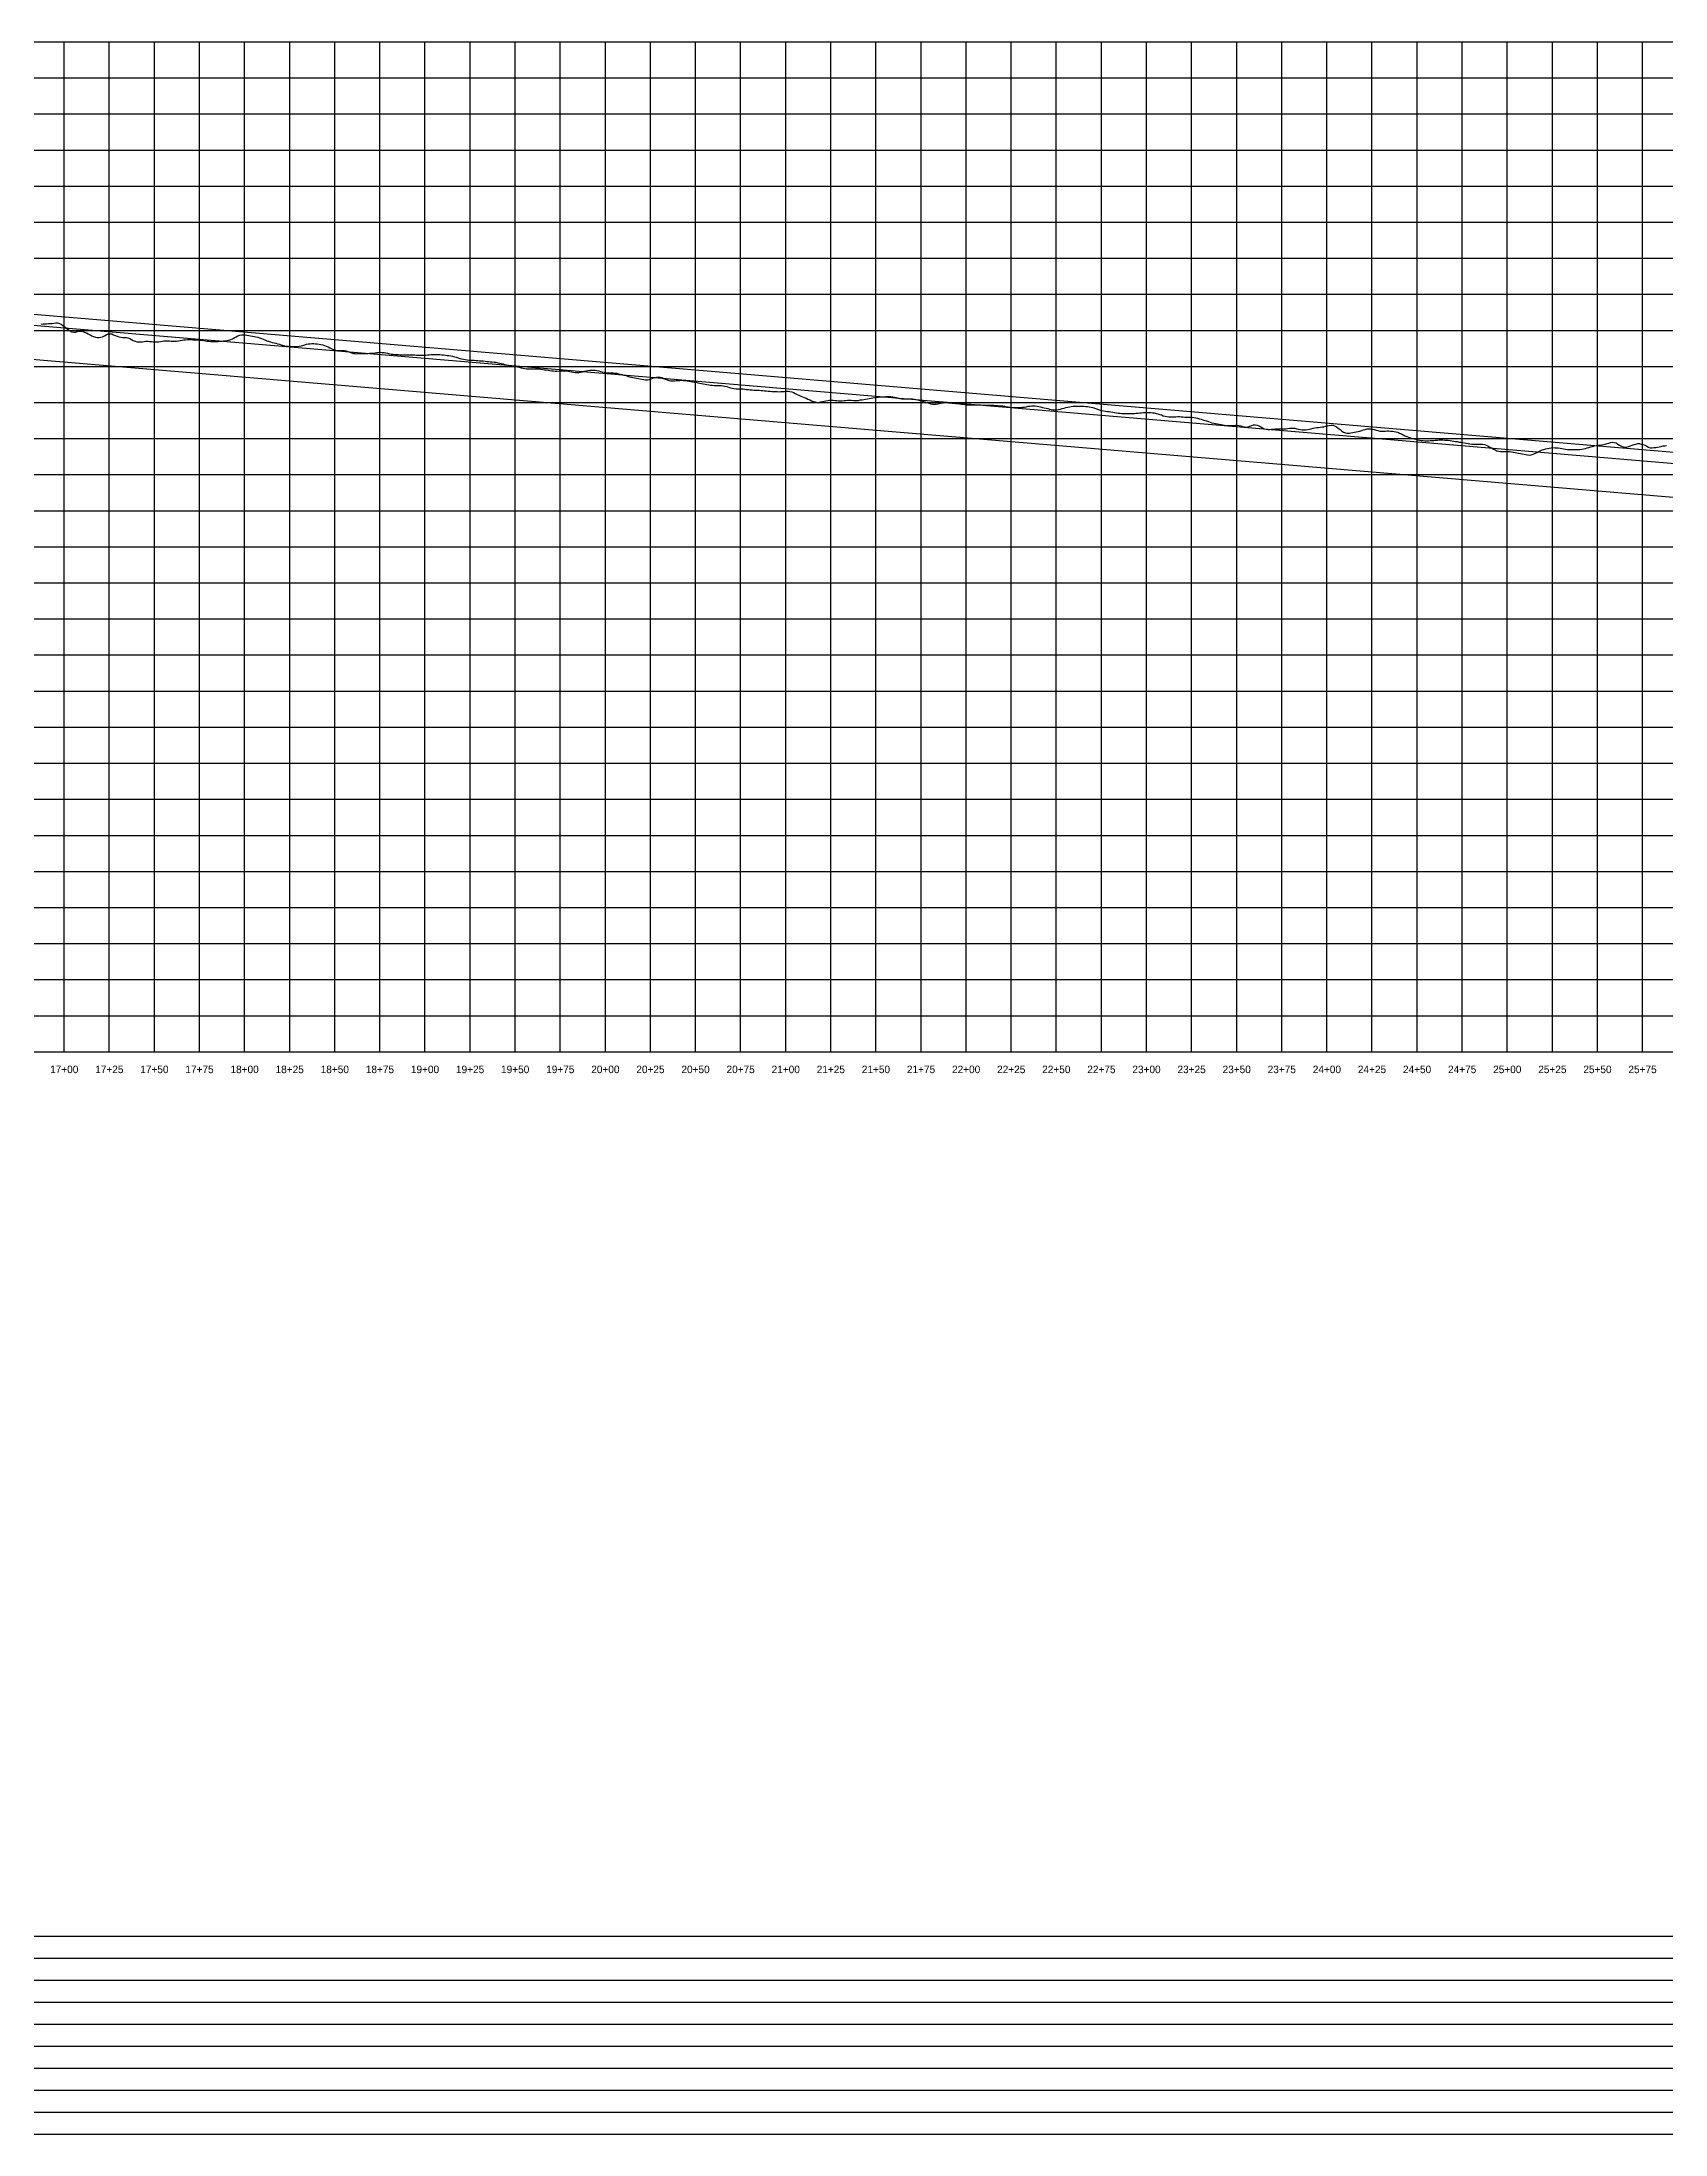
# Model space of a CAD drawing. Extents: x -64 to 6906, y -140 to 1027.
# Drawn here: x 1688 to 2588, y -140 to 1020 of the extents above; entities that cross this region are included whole.
import ezdxf
from ezdxf.enums import TextEntityAlignment as Align

# ---------------------------------------------------------------- set-up
doc = ezdxf.new("R2010")
doc.units = 0
for name, color, linetype in [('Annotation_Table', 254, 'Continuous'), ('Crown', 7, 'Continuous'), ('Grid', 254, 'Continuous'), ('Grid_Text', 7, 'Continuous'), ('Ground_Elevation', 3, 'Continuous'), ('Hydraulic_Grade', 5, 'Continuous'), ('Invert', 7, 'Continuous')]:
    doc.layers.add(name, color=color, linetype=linetype)

msp = doc.modelspace()

# ---------------------------------------------------------------- linework, layer by layer
at = {"layer": 'Annotation_Table', "color": 254}
for points in [[(-25, -30.5), (6874.9, -30.5)], [(-25, -42.7), (6874.9, -42.7)], [(-25, -54.9), (6874.9, -54.9)], [(-25, -67.1), (6874.9, -67.1)], [(-25, -79.2), (6874.9, -79.2)], [(-25, -91.4), (6874.9, -91.4)], [(-25, -103.6), (6874.9, -103.6)], [(-25, -115.8), (6874.9, -115.8)], [(-25, -128), (6874.9, -128)], [(-25, -140.2), (6874.9, -140.2)]]:
    msp.add_lwpolyline(points, dxfattribs=at)
at = {"layer": 'Crown', "color": 0}
msp.add_lwpolyline([(0, 1010.5), (3014.3, 757)], dxfattribs=at)
at = {"layer": 'Grid', "color": 254}
for points in [[(-25, 1020), (6875, 1020)], [(1700, 460), (1700, 1020)], [(1725, 460), (1725, 1020)], [(1750, 460), (1750, 1020)], [(1775, 460), (1775, 1020)], [(1800, 460), (1800, 1020)], [(1825, 460), (1825, 1020)], [(1850, 460), (1850, 1020)], [(1875, 460), (1875, 1020)], [(1900, 460), (1900, 1020)], [(1925, 460), (1925, 1020)], [(1950, 460), (1950, 1020)], [(1975, 460), (1975, 1020)], [(2000, 460), (2000, 1020)], [(2025, 460), (2025, 1020)], [(2050, 460), (2050, 1020)], [(2075, 460), (2075, 1020)], [(2100, 460), (2100, 1020)], [(2125, 460), (2125, 1020)], [(2150, 460), (2150, 1020)], [(2175, 460), (2175, 1020)], [(2200, 460), (2200, 1020)], [(2225, 460), (2225, 1020)], [(2250, 460), (2250, 1020)], [(2275, 460), (2275, 1020)], [(2300, 460), (2300, 1020)], [(2325, 460), (2325, 1020)], [(2350, 460), (2350, 1020)], [(2375, 460), (2375, 1020)], [(2400, 460), (2400, 1020)], [(2425, 460), (2425, 1020)], [(2450, 460), (2450, 1020)], [(2475, 460), (2475, 1020)], [(2500, 460), (2500, 1020)], [(2525, 460), (2525, 1020)], [(2550, 460), (2550, 1020)], [(2575, 460), (2575, 1020)], [(-25, 1000), (6875, 1000)], [(-25, 980), (6875, 980)], [(-25, 960), (6875, 960)], [(-25, 940), (6875, 940)], [(-25, 920), (6875, 920)], [(-25, 900), (6875, 900)], [(-25, 880), (6875, 880)], [(-25, 860), (6875, 860)], [(-25, 840), (6875, 840)], [(-25, 820), (6875, 820)], [(-25, 800), (6875, 800)], [(-25, 780), (6875, 780)], [(-25, 760), (6875, 760)], [(-25, 740), (6875, 740)], [(-25, 720), (6875, 720)], [(-25, 700), (6875, 700)], [(-25, 680), (6875, 680)], [(-25, 660), (6875, 660)], [(-25, 640), (6875, 640)], [(-25, 620), (6875, 620)], [(-25, 600), (6875, 600)], [(-25, 580), (6875, 580)], [(-25, 560), (6875, 560)], [(-25, 540), (6875, 540)], [(-25, 520), (6875, 520)], [(-25, 500), (6875, 500)], [(-25, 480), (6875, 480)], [(-25, 460), (6875, 460)]]:
    msp.add_lwpolyline(points, dxfattribs=at)
at = {"layer": 'Ground_Elevation', "color": 3}
msp.add_lwpolyline([(1687.3, 863.4), (1688.3, 863.6), (1689.3, 863.6), (1690.3, 863.7), (1691.3, 863.8), (1692.3, 863.8), (1693.3, 863.9), (1694.3, 864), (1695.3, 864.1), (1696.3, 864.1), (1697.3, 863.9), (1698.3, 863.5), (1699.3, 862.8), (1700.3, 862), (1701.3, 861.2), (1702.3, 860.4), (1703.3, 859.7), (1704.3, 859.2), (1705.3, 859), (1706.3, 859.1), (1707.3, 859.3), (1708.3, 859.5), (1709.3, 859.5), (1710.3, 859.4), (1711.3, 859.1), (1712.3, 858.7), (1713.3, 858.1), (1714.3, 857.6), (1715.3, 857), (1716.3, 856.6), (1717.3, 856.3), (1718.3, 856.1), (1719.3, 856.1), (1720.3, 856.2), (1721.3, 856.5), (1722.3, 857), (1723.3, 857.5), (1724.3, 858), (1725.3, 858.1), (1726.3, 858), (1727.3, 857.6), (1728.3, 857.2), (1729.3, 856.8), (1730.3, 856.5), (1731.3, 856.3), (1732.3, 856.1), (1733.3, 856.1), (1734.3, 856.1), (1735.3, 855.9), (1736.3, 855.5), (1737.3, 855), (1738.3, 854.4), (1739.3, 854), (1740.3, 853.7), (1741.3, 853.6), (1742.3, 853.6), (1743.3, 853.7), (1744.3, 853.9), (1745.3, 854), (1746.3, 854), (1747.3, 853.9), (1748.3, 853.8), (1749.3, 853.7), (1750.3, 853.6), (1751.3, 853.6), (1752.3, 853.7), (1753.3, 853.9), (1754.3, 854.1), (1755.3, 854.2), (1756.3, 854.3), (1757.3, 854.3), (1758.3, 854.2), (1759.3, 854.1), (1760.3, 854), (1761.3, 854), (1762.3, 854), (1763.3, 854.2), (1764.3, 854.4), (1765.3, 854.5), (1766.3, 854.7), (1767.3, 854.8), (1768.3, 854.9), (1769.3, 854.9), (1770.3, 854.9), (1771.3, 854.8), (1772.3, 854.8), (1773.3, 854.7), (1774.3, 854.7), (1775.3, 854.6), (1776.3, 854.5), (1777.3, 854.4), (1778.3, 854.3), (1779.3, 854.1), (1780.3, 854), (1781.3, 853.9), (1782.3, 853.8), (1783.3, 853.8), (1784.3, 853.8), (1785.3, 853.9), (1786.3, 854), (1787.3, 854.1), (1788.3, 854.2), (1789.3, 854.2), (1790.3, 854.4), (1791.3, 854.6), (1792.3, 854.9), (1793.3, 855.3), (1794.3, 855.9), (1795.3, 856.5), (1796.3, 857), (1797.3, 857.4), (1798.3, 857.6), (1799.3, 857.6), (1800.3, 857.5), (1801.3, 857.3), (1802.3, 857.1), (1803.3, 857), (1804.3, 856.8), (1805.3, 856.6), (1806.3, 856.4), (1807.3, 856.2), (1808.3, 855.9), (1809.3, 855.5), (1810.3, 855.1), (1811.3, 854.7), (1812.3, 854.3), (1813.3, 854), (1814.3, 853.6), (1815.3, 853.3), (1816.3, 853.1), (1817.3, 852.9), (1818.3, 852.6), (1819.3, 852.3), (1820.3, 851.9), (1821.3, 851.6), (1822.3, 851.4), (1823.3, 851.3), (1824.3, 851.2), (1825.3, 851.1), (1826.3, 851.1), (1827.3, 851.1), (1828.3, 851.1), (1829.3, 851.1), (1830.3, 851.3), (1831.3, 851.5), (1832.3, 851.7), (1833.3, 852), (1834.3, 852.3), (1835.3, 852.5), (1836.3, 852.6), (1837.3, 852.7), (1838.3, 852.7), (1839.3, 852.6), (1840.3, 852.5), (1841.3, 852.4), (1842.3, 852.2), (1843.3, 851.9), (1844.3, 851.6), (1845.3, 851.2), (1846.3, 850.8), (1847.3, 850.3), (1848.3, 849.8), (1849.3, 849.4), (1850.3, 849.1), (1851.3, 848.9), (1852.3, 848.9), (1853.3, 848.9), (1854.3, 848.9), (1855.3, 848.8), (1856.3, 848.6), (1857.3, 848.3), (1858.3, 847.9), (1859.3, 847.5), (1860.3, 847.2), (1861.3, 847.1), (1862.3, 847), (1863.3, 847.1), (1864.3, 847.2), (1865.3, 847.2), (1866.3, 847.2), (1867.3, 847.2), (1868.3, 847.2), (1869.3, 847.3), (1870.3, 847.3), (1871.3, 847.4), (1872.3, 847.6), (1873.3, 847.7), (1874.3, 847.8), (1875.3, 847.9), (1876.3, 847.8), (1877.3, 847.7), (1878.3, 847.5), (1879.3, 847.3), (1880.3, 847), (1881.3, 846.9), (1882.3, 846.8), (1883.3, 846.7), (1884.3, 846.6), (1885.3, 846.6), (1886.3, 846.5), (1887.3, 846.5), (1888.3, 846.4), (1889.3, 846.4), (1890.3, 846.4), (1891.3, 846.4), (1892.3, 846.4), (1893.3, 846.4), (1894.3, 846.4), (1895.3, 846.3), (1896.3, 846.2), (1897.3, 846.2), (1898.3, 846.2), (1899.3, 846.2), (1900.3, 846.3), (1901.3, 846.4), (1902.3, 846.5), (1903.3, 846.6), (1904.3, 846.7), (1905.3, 846.7), (1906.3, 846.7), (1907.3, 846.7), (1908.3, 846.6), (1909.3, 846.5), (1910.3, 846.4), (1911.3, 846.3), (1912.3, 846.1), (1913.3, 846), (1914.3, 845.9), (1915.3, 845.7), (1916.3, 845.4), (1917.3, 845.1), (1918.3, 844.8), (1919.3, 844.5), (1920.3, 844.2), (1921.3, 844), (1922.3, 843.8), (1923.3, 843.6), (1924.3, 843.5), (1925.3, 843.4), (1926.3, 843.4), (1927.3, 843.4), (1928.3, 843.3), (1929.3, 843.3), (1930.3, 843.2), (1931.3, 843.2), (1932.3, 843.1), (1933.3, 842.9), (1934.3, 842.8), (1935.3, 842.7), (1936.3, 842.6), (1937.3, 842.5), (1938.3, 842.4), (1939.3, 842.3), (1940.3, 842.1), (1941.3, 841.9), (1942.3, 841.7), (1943.3, 841.4), (1944.3, 841.1), (1945.3, 840.9), (1946.3, 840.8), (1947.3, 840.6), (1948.3, 840.4), (1949.3, 840.3), (1950.3, 840.1), (1951.3, 839.8), (1952.3, 839.6), (1953.3, 839.3), (1954.3, 839), (1955.3, 838.8), (1956.3, 838.7), (1957.3, 838.6), (1958.3, 838.6), (1959.3, 838.6), (1960.3, 838.6), (1961.3, 838.6), (1962.3, 838.6), (1963.3, 838.6), (1964.3, 838.5), (1965.3, 838.4), (1966.3, 838.2), (1967.3, 838.1), (1968.3, 837.9), (1969.3, 837.7), (1970.3, 837.6), (1971.3, 837.5), (1972.3, 837.4), (1973.3, 837.4), (1974.3, 837.5), (1975.3, 837.5), (1976.3, 837.5), (1977.3, 837.5), (1978.3, 837.5), (1979.3, 837.4), (1980.3, 837.2), (1981.3, 837), (1982.3, 836.8), (1983.3, 836.6), (1984.3, 836.6), (1985.3, 836.7), (1986.3, 836.8), (1987.3, 837.1), (1988.3, 837.4), (1989.3, 837.6), (1990.3, 837.8), (1991.3, 837.9), (1992.3, 838), (1993.3, 838), (1994.3, 837.9), (1995.3, 837.7), (1996.3, 837.5), (1997.3, 837.2), (1998.3, 837), (1999.3, 836.8), (2000.3, 836.6), (2001.3, 836.5), (2002.3, 836.4), (2003.3, 836.4), (2004.3, 836.4), (2005.3, 836.3), (2006.3, 836.2), (2007.3, 836), (2008.3, 835.8), (2009.3, 835.5), (2010.3, 835.2), (2011.3, 834.9), (2012.3, 834.6), (2013.3, 834.3), (2014.3, 834), (2015.3, 833.8), (2016.3, 833.6), (2017.3, 833.5), (2018.3, 833.3), (2019.3, 833.2), (2020.3, 833), (2021.3, 832.8), (2022.3, 832.6), (2023.3, 832.6), (2024.3, 832.8), (2025.3, 833.1), (2026.3, 833.5), (2027.3, 833.9), (2028.3, 834.1), (2029.3, 834.2), (2030.3, 834.1), (2031.3, 833.8), (2032.3, 833.4), (2033.3, 832.9), (2034.3, 832.5), (2035.3, 832.2), (2036.3, 832), (2037.3, 832), (2038.3, 832.1), (2039.3, 832.2), (2040.3, 832.3), (2041.3, 832.3), (2042.3, 832.4), (2043.3, 832.3), (2044.3, 832.2), (2045.3, 832), (2046.3, 831.8), (2047.3, 831.7), (2048.3, 831.5), (2049.3, 831.3), (2050.3, 831.2), (2051.3, 831), (2052.3, 830.8), (2053.3, 830.6), (2054.3, 830.4), (2055.3, 830.2), (2056.3, 830), (2057.3, 829.9), (2058.3, 829.7), (2059.3, 829.6), (2060.3, 829.5), (2061.3, 829.5), (2062.3, 829.5), (2063.3, 829.4), (2064.3, 829.4), (2065.3, 829.3), (2066.3, 829.1), (2067.3, 828.8), (2068.3, 828.5), (2069.3, 828.1), (2070.3, 827.9), (2071.3, 827.7), (2072.3, 827.6), (2073.3, 827.6), (2074.3, 827.6), (2075.3, 827.6), (2076.3, 827.5), (2077.3, 827.4), (2078.3, 827.3), (2079.3, 827.2), (2080.3, 827), (2081.3, 827), (2082.3, 826.9), (2083.3, 826.9), (2084.3, 826.8), (2085.3, 826.8), (2086.3, 826.7), (2087.3, 826.6), (2088.3, 826.5), (2089.3, 826.4), (2090.3, 826.3), (2091.3, 826.3), (2092.3, 826.2), (2093.3, 826.1), (2094.3, 826.1), (2095.3, 826.1), (2096.3, 826), (2097.3, 826.1), (2098.3, 826.1), (2099.3, 826.2), (2100.3, 826.3), (2101.3, 826.3), (2102.3, 826.2), (2103.3, 825.9), (2104.3, 825.5), (2105.3, 825), (2106.3, 824.5), (2107.3, 824), (2108.3, 823.6), (2109.3, 823.2), (2110.3, 822.8), (2111.3, 822.4), (2112.3, 821.9), (2113.3, 821.4), (2114.3, 821), (2115.3, 820.6), (2116.3, 820.3), (2117.3, 820.1), (2118.3, 820.1), (2119.3, 820.3), (2120.3, 820.5), (2121.3, 820.8), (2122.3, 821), (2123.3, 821.2), (2124.3, 821.3), (2125.3, 821.3), (2126.3, 821.3), (2127.3, 821.2), (2128.3, 821.1), (2129.3, 821), (2130.3, 821), (2131.3, 821), (2132.3, 821.1), (2133.3, 821.2), (2134.3, 821.3), (2135.3, 821.3), (2136.3, 821.3), (2137.3, 821.2), (2138.3, 821.2), (2139.3, 821.2), (2140.3, 821.2), (2141.3, 821.4), (2142.3, 821.5), (2143.3, 821.7), (2144.3, 821.9), (2145.3, 822.1), (2146.3, 822.3), (2147.3, 822.4), (2148.3, 822.6), (2149.3, 822.7), (2150.3, 822.9), (2151.3, 823), (2152.3, 823.1), (2153.3, 823.2), (2154.3, 823.2), (2155.3, 823.3), (2156.3, 823.3), (2157.3, 823.3), (2158.3, 823.3), (2159.3, 823.2), (2160.3, 823), (2161.3, 822.8), (2162.3, 822.5), (2163.3, 822.3), (2164.3, 822.1), (2165.3, 822), (2166.3, 822), (2167.3, 822.1), (2168.3, 822.1), (2169.3, 822.1), (2170.3, 822), (2171.3, 821.8), (2172.3, 821.6), (2173.3, 821.4), (2174.3, 821.2), (2175.3, 820.9), (2176.3, 820.6), (2177.3, 820.3), (2178.3, 820), (2179.3, 819.6), (2180.3, 819.3), (2181.3, 819.1), (2182.3, 819), (2183.3, 819.1), (2184.3, 819.3), (2185.3, 819.5), (2186.3, 819.8), (2187.3, 819.9), (2188.3, 820), (2189.3, 820), (2190.3, 819.9), (2191.3, 819.8), (2192.3, 819.7), (2193.3, 819.6), (2194.3, 819.5), (2195.3, 819.4), (2196.3, 819.2), (2197.3, 819.1), (2198.3, 819), (2199.3, 818.9), (2200.3, 818.8), (2201.3, 818.8), (2202.3, 818.8), (2203.3, 818.8), (2204.3, 818.8), (2205.3, 818.8), (2206.3, 818.8), (2207.3, 818.7), (2208.3, 818.7), (2209.3, 818.6), (2210.3, 818.6), (2211.3, 818.6), (2212.3, 818.6), (2213.3, 818.6), (2214.3, 818.6), (2215.3, 818.5), (2216.3, 818.4), (2217.3, 818.3), (2218.3, 818.2), (2219.3, 818.2), (2220.3, 818.1), (2221.3, 817.9), (2222.3, 817.7), (2223.3, 817.6), (2224.3, 817.4), (2225.3, 817.3), (2226.3, 817.2), (2227.3, 817.2), (2228.3, 817.2), (2229.3, 817.2), (2230.3, 817.3), (2231.3, 817.4), (2232.3, 817.5), (2233.3, 817.7), (2234.3, 817.9), (2235.3, 818), (2236.3, 818.2), (2237.3, 818.2), (2238.3, 818.1), (2239.3, 818), (2240.3, 817.8), (2241.3, 817.6), (2242.3, 817.3), (2243.3, 817.1), (2244.3, 816.8), (2245.3, 816.6), (2246.3, 816.4), (2247.3, 816.2), (2248.3, 816), (2249.3, 816), (2250.3, 816), (2251.3, 816.1), (2252.3, 816.3), (2253.3, 816.6), (2254.3, 816.9), (2255.3, 817.2), (2256.3, 817.5), (2257.3, 817.7), (2258.3, 817.8), (2259.3, 818), (2260.3, 818), (2261.3, 818), (2262.3, 818), (2263.3, 817.9), (2264.3, 817.9), (2265.3, 817.9), (2266.3, 817.8), (2267.3, 817.8), (2268.3, 817.6), (2269.3, 817.4), (2270.3, 817.2), (2271.3, 816.8), (2272.3, 816.5), (2273.3, 816.1), (2274.3, 815.8), (2275.3, 815.6), (2276.3, 815.4), (2277.3, 815.3), (2278.3, 815.1), (2279.3, 815), (2280.3, 814.8), (2281.3, 814.6), (2282.3, 814.4), (2283.3, 814.2), (2284.3, 814.1), (2285.3, 814.1), (2286.3, 814), (2287.3, 814), (2288.3, 814), (2289.3, 813.9), (2290.3, 813.9), (2291.3, 813.9), (2292.3, 814), (2293.3, 814), (2294.3, 814.1), (2295.3, 814.1), (2296.3, 814.2), (2297.3, 814.3), (2298.3, 814.4), (2299.3, 814.5), (2300.3, 814.5), (2301.3, 814.4), (2302.3, 814.4), (2303.3, 814.3), (2304.3, 814.2), (2305.3, 814), (2306.3, 813.7), (2307.3, 813.4), (2308.3, 813.1), (2309.3, 812.7), (2310.3, 812.4), (2311.3, 812.2), (2312.3, 812), (2313.3, 812), (2314.3, 812), (2315.3, 812.1), (2316.3, 812.1), (2317.3, 812.2), (2318.3, 812.2), (2319.3, 812.1), (2320.3, 812), (2321.3, 811.9), (2322.3, 811.8), (2323.3, 811.8), (2324.3, 811.8), (2325.3, 811.8), (2326.3, 811.7), (2327.3, 811.5), (2328.3, 811.3), (2329.3, 811), (2330.3, 810.7), (2331.3, 810.4), (2332.3, 810.1), (2333.3, 809.8), (2334.3, 809.5), (2335.3, 809.2), (2336.3, 808.8), (2337.3, 808.5), (2338.3, 808.3), (2339.3, 808.1), (2340.3, 808), (2341.3, 807.9), (2342.3, 807.7), (2343.3, 807.5), (2344.3, 807.3), (2345.3, 807.2), (2346.3, 807.2), (2347.3, 807.2), (2348.3, 807.3), (2349.3, 807.4), (2350.3, 807.4), (2351.3, 807.2), (2352.3, 807), (2353.3, 806.7), (2354.3, 806.5), (2355.3, 806.4), (2356.3, 806.6), (2357.3, 806.9), (2358.3, 807.3), (2359.3, 807.6), (2360.3, 807.7), (2361.3, 807.5), (2362.3, 807.1), (2363.3, 806.5), (2364.3, 806), (2365.3, 805.5), (2366.3, 805.2), (2367.3, 805.1), (2368.3, 805.1), (2369.3, 805.2), (2370.3, 805.3), (2371.3, 805.4), (2372.3, 805.4), (2373.3, 805.4), (2374.3, 805.4), (2375.3, 805.4), (2376.3, 805.5), (2377.3, 805.5), (2378.3, 805.6), (2379.3, 805.7), (2380.3, 805.8), (2381.3, 805.8), (2382.3, 805.7), (2383.3, 805.5), (2384.3, 805.3), (2385.3, 805.1), (2386.3, 804.9), (2387.3, 804.9), (2388.3, 804.9), (2389.3, 805), (2390.3, 805.2), (2391.3, 805.5), (2392.3, 805.7), (2393.3, 805.9), (2394.3, 806.1), (2395.3, 806.2), (2396.3, 806.4), (2397.3, 806.5), (2398.3, 806.6), (2399.3, 806.9), (2400.3, 807.1), (2401.3, 807.3), (2402.3, 807.4), (2403.3, 807.4), (2404.3, 807.1), (2405.3, 806.5), (2406.3, 805.8), (2407.3, 805), (2408.3, 804.2), (2409.3, 803.6), (2410.3, 803.2), (2411.3, 803.1), (2412.3, 803.1), (2413.3, 803.2), (2414.3, 803.4), (2415.3, 803.6), (2416.3, 803.8), (2417.3, 804), (2418.3, 804.2), (2419.3, 804.5), (2420.3, 804.8), (2421.3, 805.1), (2422.3, 805.4), (2423.3, 805.5), (2424.3, 805.4), (2425.3, 805.2), (2426.3, 805), (2427.3, 804.7), (2428.3, 804.4), (2429.3, 804.1), (2430.3, 804.1), (2431.3, 804.1), (2432.3, 804.2), (2433.3, 804.3), (2434.3, 804.3), (2435.3, 804.2), (2436.3, 804.1), (2437.3, 804), (2438.3, 803.8), (2439.3, 803.5), (2440.3, 803.1), (2441.3, 802.6), (2442.3, 802), (2443.3, 801.5), (2444.3, 801.1), (2445.3, 800.8), (2446.3, 800.4), (2447.3, 800.1), (2448.3, 799.9), (2449.3, 799.6), (2450.3, 799.4), (2451.3, 799.2), (2452.3, 799), (2453.3, 798.9), (2454.3, 798.8), (2455.3, 798.8), (2456.3, 798.8), (2457.3, 798.9), (2458.3, 798.9), (2459.3, 799), (2460.3, 799.1), (2461.3, 799.2), (2462.3, 799.3), (2463.3, 799.3), (2464.3, 799.3), (2465.3, 799.2), (2466.3, 799.2), (2467.3, 799.1), (2468.3, 798.9), (2469.3, 798.8), (2470.3, 798.6), (2471.3, 798.4), (2472.3, 798.3), (2473.3, 798.1), (2474.3, 798), (2475.3, 797.8), (2476.3, 797.6), (2477.3, 797.5), (2478.3, 797.3), (2479.3, 797.1), (2480.3, 797), (2481.3, 797), (2482.3, 797), (2483.3, 797), (2484.3, 797), (2485.3, 797), (2486.3, 796.9), (2487.3, 796.7), (2488.3, 796.3), (2489.3, 795.9), (2490.3, 795.3), (2491.3, 794.8), (2492.3, 794.2), (2493.3, 793.7), (2494.3, 793.3), (2495.3, 793.1), (2496.3, 792.9), (2497.3, 792.9), (2498.3, 792.9), (2499.3, 792.9), (2500.3, 792.8), (2501.3, 792.8), (2502.3, 792.6), (2503.3, 792.5), (2504.3, 792.3), (2505.3, 792.1), (2506.3, 791.9), (2507.3, 791.7), (2508.3, 791.5), (2509.3, 791.3), (2510.3, 791.1), (2511.3, 791), (2512.3, 790.9), (2513.3, 791), (2514.3, 791.3), (2515.3, 791.7), (2516.3, 792.3), (2517.3, 792.8), (2518.3, 793.3), (2519.3, 793.8), (2520.3, 794), (2521.3, 794.3), (2522.3, 794.5), (2523.3, 794.7), (2524.3, 794.9), (2525.3, 795), (2526.3, 794.9), (2527.3, 794.9), (2528.3, 794.8), (2529.3, 794.6), (2530.3, 794.5), (2531.3, 794.3), (2532.3, 794.1), (2533.3, 794), (2534.3, 793.9), (2535.3, 793.9), (2536.3, 793.9), (2537.3, 793.9), (2538.3, 793.9), (2539.3, 793.9), (2540.3, 793.9), (2541.3, 794.1), (2542.3, 794.3), (2543.3, 794.5), (2544.3, 794.8), (2545.3, 795.1), (2546.3, 795.4), (2547.3, 795.7), (2548.3, 795.9), (2549.3, 796.1), (2550.3, 796.3), (2551.3, 796.4), (2552.3, 796.5), (2553.3, 796.7), (2554.3, 796.9), (2555.3, 797.2), (2556.3, 797.5), (2557.3, 797.9), (2558.3, 798), (2559.3, 797.9), (2560.3, 797.6), (2561.3, 797), (2562.3, 796.4), (2563.3, 795.8), (2564.3, 795.4), (2565.3, 795.2), (2566.3, 795.3), (2567.3, 795.6), (2568.3, 796), (2569.3, 796.4), (2570.3, 796.8), (2571.3, 797), (2572.3, 797.2), (2573.3, 797.2), (2574.3, 797), (2575.3, 796.8), (2576.3, 796.3), (2577.3, 795.8), (2578.3, 795.3), (2579.3, 794.9), (2580.3, 794.8), (2581.3, 795), (2582.3, 795.1), (2583.3, 795.3), (2584.3, 795.5), (2585.3, 795.7), (2586.3, 795.9), (2587.3, 796), (2588.3, 796.2)], dxfattribs=at)
at = {"layer": 'Hydraulic_Grade', "color": 5}
msp.add_lwpolyline([(0, 1004.7), (3014.3, 750.7)], dxfattribs=at)
at = {"layer": 'Invert', "color": 0}
msp.add_lwpolyline([(0, 985.5), (3014.3, 732)], dxfattribs=at)

# ---------------------------------------------------------------- texts
at = {"layer": 'Grid_Text', "color": 0}
for s, p in [('17+00', (1700, 452.3)), ('17+25', (1725, 452.3)), ('17+50', (1750, 452.3)), ('17+75', (1775, 452.3)), ('18+00', (1800, 452.3)), ('18+25', (1825, 452.3)), ('18+50', (1850, 452.3)), ('18+75', (1875, 452.3)), ('19+00', (1900, 452.3)), ('19+25', (1925, 452.3)), ('19+50', (1950, 452.3)), ('19+75', (1975, 452.3)), ('20+00', (2000, 452.3)), ('20+25', (2025, 452.3)), ('20+50', (2050, 452.3)), ('20+75', (2075, 452.3)), ('21+00', (2100, 452.3)), ('21+25', (2125, 452.3)), ('21+50', (2150, 452.3)), ('21+75', (2175, 452.3)), ('22+00', (2200, 452.3)), ('22+25', (2225, 452.3)), ('22+50', (2250, 452.3)), ('22+75', (2275, 452.3)), ('23+00', (2300, 452.3)), ('23+25', (2325, 452.3)), ('23+50', (2350, 452.3)), ('23+75', (2375, 452.3)), ('24+00', (2400, 452.3)), ('24+25', (2425, 452.3)), ('24+50', (2450, 452.3)), ('24+75', (2475, 452.3)), ('25+00', (2500, 452.3)), ('25+25', (2525, 452.3)), ('25+50', (2550, 452.3)), ('25+75', (2575, 452.3))]:
    msp.add_text(s, height=4.17, dxfattribs=at).set_placement(p, align=Align.TOP_CENTER)

doc.saveas('drawing.dxf')
